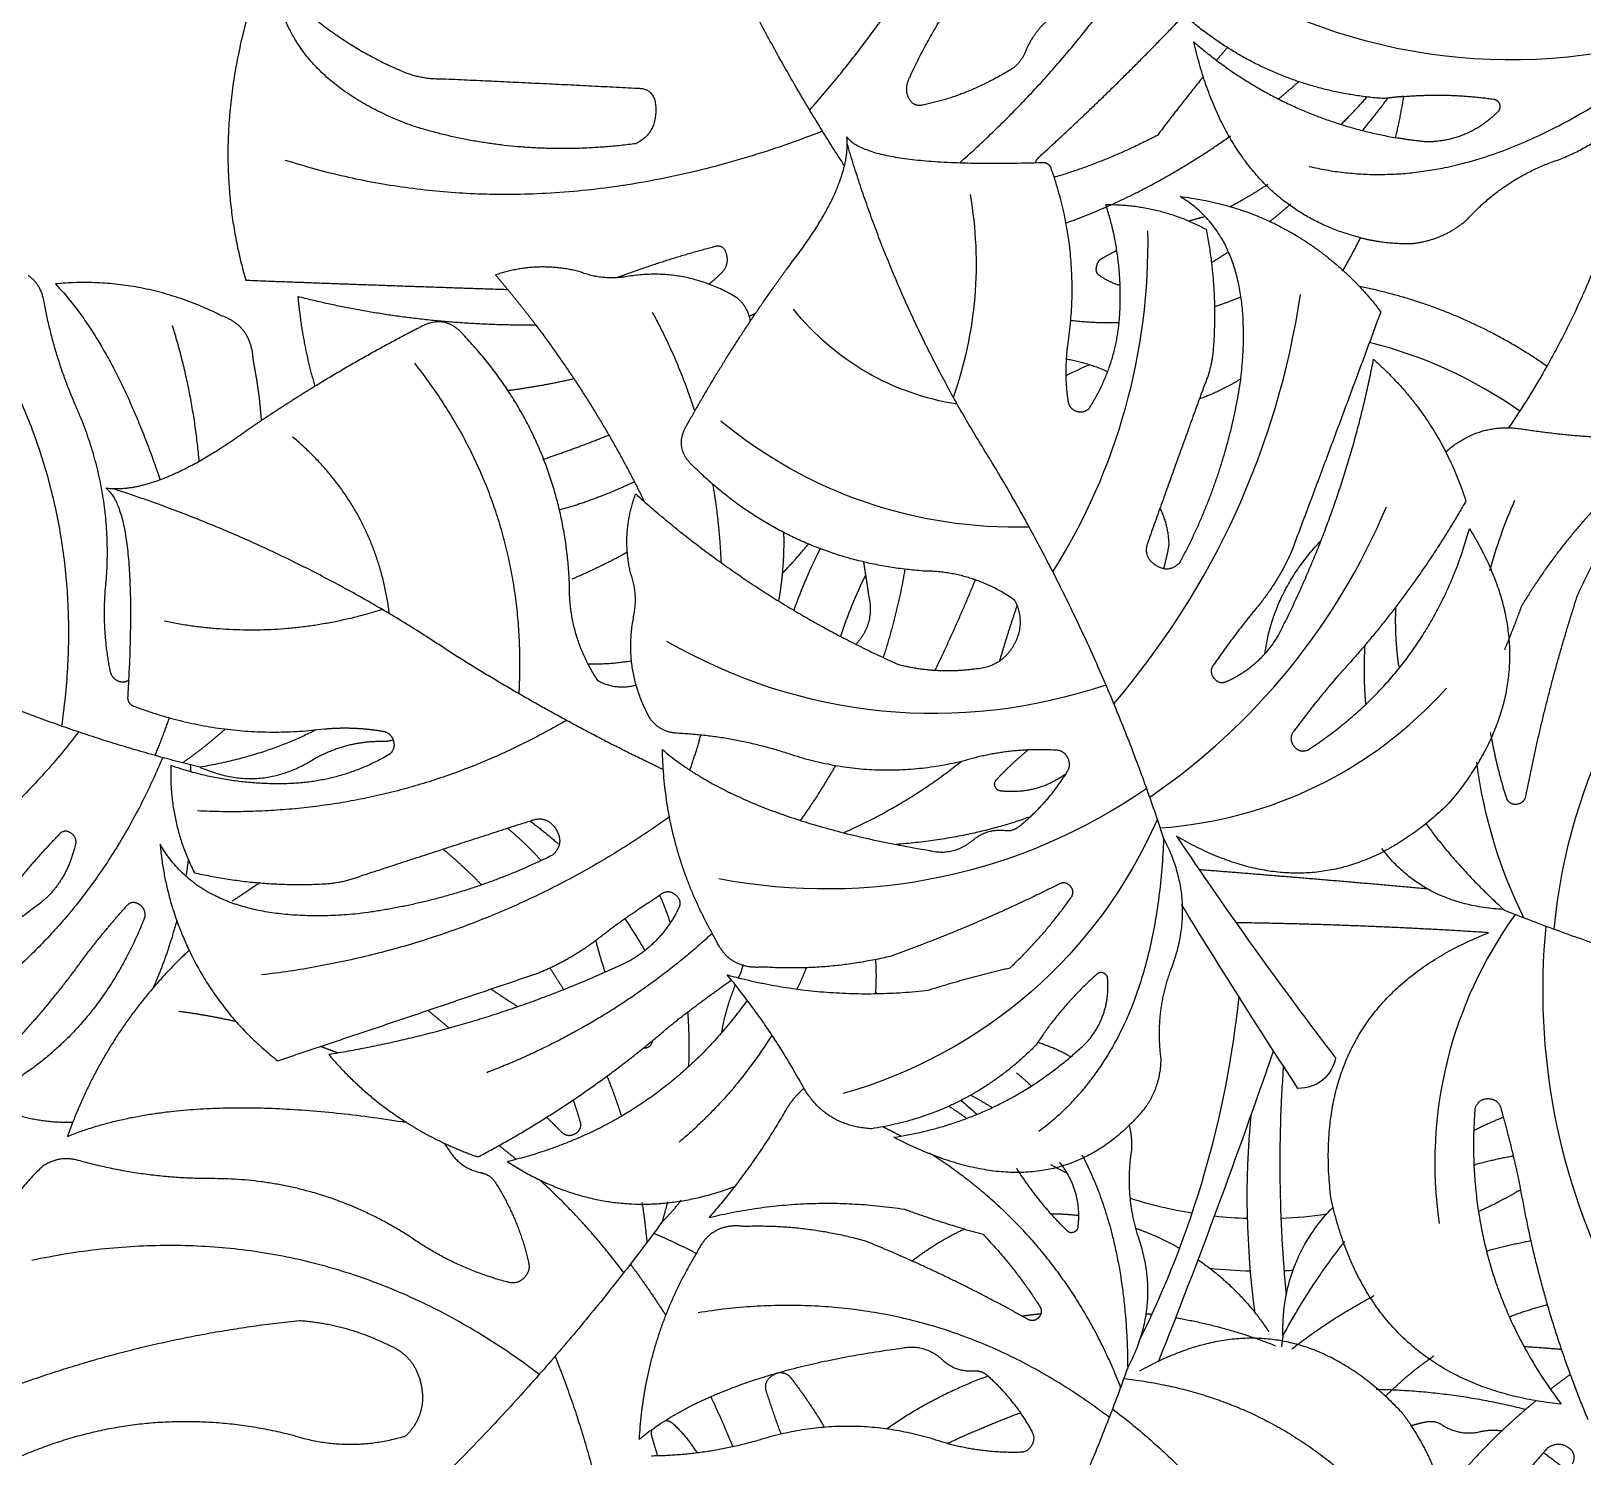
# Model space of a CAD drawing. Header units: inches. Extents: x 17146 to 31738, y -8920 to -2452.
# Drawn here: x 24564.12 to 24573.09, y -5093.12 to -5084.88 of the extents above; entities that cross this region are included whole.
import ezdxf

# ---------------------------------------------------------------- set-up
doc = ezdxf.new("R2010")
doc.units = ezdxf.units.IN
doc.header["$LTSCALE"] = 25
doc.header["$MEASUREMENT"] = 0
doc.header["$PDMODE"] = 3
doc.layers.get('Defpoints').update_dxf_attribs({"color": 251})
doc.layers.add('Dim-external', color=151, linetype='Continuous', lineweight=9)
doc.layers.add('plants', color=105, linetype='Continuous', lineweight=18)
doc.styles.add('int text 1in-8ft', font='trebuc.ttf', dxfattribs={"height": 7})
doc.dimstyles.new('dim 1in-8ft c-c', dxfattribs={"dimtxt": 7, "dimasz": 2, "dimexe": 6, "dimexo": 6, "dimgap": 1, "dimtad": 1, "dimdec": 0, "dimzin": 0, "dimdsep": 46, "dimlunit": 4, "dimtxsty": 'int text 1in-8ft', "dimblk": 'DOT', "dimcen": 4, "dimdle": 6, "dimclrt": 7, "dimadec": 0, "dimazin": 0, "dimtfac": 1, "dimtdec": 0, "dimtofl": 0, "dimtmove": 0, "dimatfit": 3, "dimfxl": 6, "dimfxlon": 1, "dimtolj": 1, "dimtzin": 0, "dimarcsym": 0})

# ---------------------------------------------------------------- blocks, each defined once
blk = doc.blocks.new('Monstera_86')
at = {"layer": 'plants'}
for points, degree in [([(0.5667, 1.02229), (0.60753, 1.08693), (0.61641, 1.15825)], 2), ([(0.79487, 0.9924), (0.82491, 1.07672), (0.87244, 1.15207)], 2), ([(0.80145, 1.01022), (0.7355, 1.06021), (0.70638, 1.13893)], 2), ([(0.9968, 0.92926), (1.06038, 1.01567), (1.14135, 1.08578)], 2), ([(0.61464, 1.02921), (0.62833, 1.04457), (0.6387, 1.06165)], 2), ([(0.79655, 0.99708), (0.72491, 1.005), (0.67851, 1.06165)], 2), ([(1.04313, 0.98738), (1.0286, 1.02367), (1.02099, 1.06207)], 2), ([(0.63256, 1.01968), (0.64656, 1.03297), (0.65816, 1.04784)], 2), ([(0.65816, 1.04784), (0.66256, 1.03143), (0.67193, 1.0174)], 2), ([(0.60346, 1.03764), (0.6089, 1.03343), (0.61464, 1.02921)], 2), ([(0.60197, 1.03403), (0.5998, 1.02947), (0.60413, 1.0268)], 2), ([(0.61292, 1.0273), (0.61379, 1.02825), (0.61464, 1.02921)], 2), ([(0.83651, 1.02608), (0.8383, 1.02915), (0.84178, 1.02903)], 2), ([(0.84178, 1.02903), (0.86133, 1.02954), (0.87986, 1.02311)], 2), ([(0.95464, 1.02375), (0.97757, 1.0304), (1.0014, 1.03065)], 2), ([(0.99162, 1.01698), (0.98578, 1.02245), (0.98163, 1.02931)], 2), ([(0.99866, 1.0306), (0.99981, 1.02679), (1.00089, 1.02297)], 2), ([(1.15735, 1.02155), (1.22372, 1.00502), (1.28527, 1.03558)], 2), ([(0.60413, 1.0268), (0.60846, 1.02414), (0.61292, 1.0273)], 2), ([(0.83646, 1.01991), (0.83472, 1.02301), (0.83651, 1.02608)], 2), ([(0.87315, 1.0252), (0.85755, 1.01796), (0.84145, 1.01187)], 2), ([(0.87986, 1.02311), (0.91734, 1.01211), (0.95464, 1.02375)], 2), ([(1.00672, 1.02338), (0.97102, 0.99428), (0.89371, 0.98396)], 2), ([(0.97563, 1.00495), (0.97052, 1.01564), (0.96615, 1.02667)], 2), ([(0.98175, 0.94256), (1.00435, 0.97967), (1.00672, 1.02338)], 2), ([(1.00089, 1.02297), (1.00168, 1.02105), (1.00104, 1.01906)], 2), ([(1.10795, 1.02202), (1.13276, 1.0296), (1.15735, 1.02155)], 2), ([(0.61765, 1.00654), (0.62539, 1.01287), (0.63256, 1.01968)], 2), ([(0.64199, 1.02006), (0.63732, 1.01897), (0.63256, 1.01968)], 2), ([(0.65841, 1.0172), (0.65077, 1.02209), (0.64199, 1.02006)], 2), ([(0.66545, 1.0158), (0.66166, 1.01506), (0.65841, 1.0172)], 2), ([(0.67193, 1.0174), (0.66872, 1.0165), (0.66545, 1.0158)], 2), ([(0.67193, 1.0174), (0.67377, 1.01465), (0.67578, 1.01203)], 2), ([(0.85593, 0.99552), (0.84414, 1.00599), (0.83646, 1.01991)], 2), ([(0.85541, 0.99599), (0.87897, 1.0046), (0.89943, 1.01898)], 2), ([(0.94156, 0.99595), (0.93319, 1.00659), (0.92633, 1.01828)], 2), ([(0.94512, 1.02117), (0.94837, 1.01228), (0.95131, 1.00326)], 2), ([(0.99521, 1.01519), (0.99307, 1.01538), (0.99162, 1.01698)], 2), ([(1.10117, 1), (1.09867, 1.01282), (1.10795, 1.02202)], 2), ([(0.5952, 1.01494), (0.61564, 0.96604), (0.62462, 0.91381)], 2), ([(0.68708, 1.00168), (0.65419, 1.00227), (0.62223, 1.01037)], 2), ([(0.67578, 1.01203), (0.72596, 0.95809), (0.78971, 0.99382)], 2), ([(0.80285, 1.01385), (0.88281, 0.95298), (0.98117, 0.96849)], 2), ([(1.3092, 1.01295), (1.23471, 0.98015), (1.15396, 0.97185)], 2), ([(0.64429, 0.87995), (0.64982, 0.95114), (0.60688, 1.00818)], 2), ([(0.60688, 1.00818), (0.68931, 0.99963), (0.70677, 0.91862)], 2), ([(0.68323, 1.00485), (0.6736, 0.99509), (0.66198, 0.98716)], 2), ([(0.95131, 1.00326), (0.95303, 0.99877), (0.94918, 0.99588)], 2), ([(0.6029, 0.99528), (0.6073, 0.99841), (0.61155, 1.00169)], 2), ([(0.79792, 1.00081), (0.82311, 0.93609), (0.88074, 0.89931)], 2), ([(0.86171, 0.99367), (0.85845, 0.99337), (0.85593, 0.99552)], 2), ([(0.94918, 0.99588), (0.94533, 0.99298), (0.94156, 0.99595)], 2), ([(1.11569, 0.98233), (1.10367, 0.98718), (1.10117, 1)], 2), ([(0.7815, 0.98973), (0.76381, 0.94521), (0.74719, 0.90029), (0.73162, 0.85498)], 3), ([(0.79487, 0.9924), (0.77991, 0.96491), (0.79039, 0.93532)], 2), ([(0.81468, 0.90002), (0.79519, 0.93725), (0.79487, 0.9924)], 2), ([(0.87504, 0.98903), (0.86934, 0.99426), (0.86171, 0.99367)], 2), ([(0.89371, 0.98396), (0.88312, 0.98159), (0.87504, 0.98903)], 2), ([(1.04999, 0.99524), (1.14868, 0.92044), (1.27007, 0.9458)], 2), ([(0.62282, 0.98313), (0.61478, 0.98364), (0.60675, 0.98433)], 2), ([(0.72373, 0.98425), (0.7069, 0.97107), (0.68797, 0.96106)], 2), ([(0.72753, 0.97824), (0.72789, 0.98079), (0.72823, 0.98334)], 2), ([(0.73064, 0.98294), (0.75172, 0.97458), (0.77405, 0.9708)], 2), ([(1.15396, 0.97185), (1.1338, 0.97335), (1.11569, 0.98233)], 2), ([(0.70088, 0.93766), (0.71521, 0.95566), (0.72753, 0.97824)], 2), ([(0.72753, 0.97824), (0.72825, 0.94586), (0.70582, 0.92267)], 2), ([(0.76434, 0.94555), (0.74593, 0.95817), (0.73368, 0.97676)], 2), ([(0.78983, 0.9807), (0.76659, 0.93386), (0.75201, 0.88356), (0.7466, 0.83155)], 3), ([(0.6291, 0.97012), (0.6211, 0.96713), (0.61282, 0.96501)], 2), ([(0.73956, 0.96864), (0.74345, 0.94018), (0.74405, 0.91145), (0.74135, 0.88285)], 3), ([(0.78438, 0.96931), (0.78574, 0.96915), (0.78709, 0.969)], 2), ([(0.83271, 0.96621), (0.83163, 0.96879), (0.8336, 0.97073)], 2), ([(0.83257, 0.96902), (0.83658, 0.96945), (0.84057, 0.97003)], 2), ([(0.8336, 0.97073), (0.83557, 0.97267), (0.83803, 0.97145)], 2), ([(0.83803, 0.97145), (0.87206, 0.95234), (0.9081, 0.93762)], 2), ([(1.01051, 0.94744), (1.00239, 0.95826), (0.99515, 0.96969)], 2), ([(0.8576, 0.9345), (0.84357, 0.94904), (0.83271, 0.96621)], 2), ([(0.61361, 0.80086), (0.61888, 0.85614), (0.60828, 0.91091), (0.58279, 0.96024)], 3), ([(0.72598, 0.96092), (0.72921, 0.92795), (0.72963, 0.8948), (0.72725, 0.86175)], 3), ([(1.0568, 0.9536), (1.05993, 0.95651), (1.06395, 0.95518)], 2), ([(1.06395, 0.95518), (1.08695, 0.94905), (1.1064, 0.93532)], 2), ([(0.72692, 0.95024), (0.72558, 0.95018), (0.72424, 0.95011), (0.7229, 0.95003)], 3), ([(0.75933, 0.94919), (0.75344, 0.94982), (0.74753, 0.95022), (0.7416, 0.95037)], 3), ([(1.01338, 0.95113), (1.02987, 0.92908), (1.05019, 0.91056)], 2), ([(1.05466, 0.94655), (1.05367, 0.9507), (1.0568, 0.9536)], 2), ([(1.26522, 0.90496), (1.28674, 0.92449), (1.29031, 0.95339)], 2), ([(0.63891, 0.94163), (0.62953, 0.93905), (0.61997, 0.93723)], 2), ([(0.88836, 0.94608), (0.87783, 0.93782), (0.86565, 0.9322)], 2), ([(0.96117, 0.93113), (0.9755, 0.92916), (0.98175, 0.94256)], 2), ([(1.00035, 0.93406), (0.99091, 0.93798), (0.98188, 0.94278)], 2), ([(1.06914, 0.91189), (1.05892, 0.92794), (1.05466, 0.94655)], 2), ([(0.79137, 0.93189), (0.78146, 0.93533), (0.77235, 0.94053)], 2), ([(0.79039, 0.93532), (0.79613, 0.91679), (0.79302, 0.89761)], 2), ([(0.9081, 0.93762), (0.93415, 0.93021), (0.96117, 0.93113)], 2), ([(1.00321, 0.93787), (1.00399, 0.92928), (1.00534, 0.92077)], 2), ([(1.1064, 0.93532), (1.14644, 0.90983), (1.19392, 0.91038)], 2), ([(0.62682, 0.79582), (0.65495, 0.83496), (0.66657, 0.88214), (0.65981, 0.92986)], 3), ([(0.82398, 0.90385), (0.8148, 0.91594), (0.81646, 0.93118)], 2), ([(0.81646, 0.93118), (0.81658, 0.93294), (0.81818, 0.93359)], 2), ([(0.81818, 0.93359), (0.81978, 0.93425), (0.82105, 0.93305)], 2), ([(0.82105, 0.93305), (0.83358, 0.92081), (0.84296, 0.90589)], 2), ([(0.89169, 0.92362), (0.87485, 0.92974), (0.8576, 0.9345)], 2), ([(0.9968, 0.92926), (0.99228, 0.9248), (0.98849, 0.9197)], 2), ([(0.99436, 0.92037), (0.99551, 0.92479), (0.9968, 0.92926)], 2), ([(0.64249, 0.92442), (0.63377, 0.92054), (0.62555, 0.9157)], 2), ([(0.72829, 0.92753), (0.7217, 0.92726), (0.71513, 0.92665), (0.7086, 0.9257)], 3), ([(0.75721, 0.92654), (0.75245, 0.92706), (0.74767, 0.9274), (0.74288, 0.92757)], 3), ([(0.79369, 0.9189), (0.78492, 0.92165), (0.77598, 0.92376), (0.7669, 0.92522)], 3), ([(0.82818, 0.92558), (0.82219, 0.9256), (0.81624, 0.92626)], 2), ([(0.97627, 0.92719), (0.93431, 0.91704), (0.89169, 0.92362)], 2), ([(0.94321, 0.88084), (0.95756, 0.90566), (0.97627, 0.92719)], 2), ([(1.06383, 0.90301), (1.01733, 0.93327), (0.9653, 0.9138)], 2), ([(0.62555, 0.9157), (0.62496, 0.9155), (0.62436, 0.91531)], 2), ([(0.70677, 0.91862), (0.7166, 0.83501), (0.63844, 0.80374)], 2), ([(0.62462, 0.91381), (0.62812, 0.89701), (0.63277, 0.88049)], 2), ([(0.82833, 0.90423), (0.82602, 0.90549), (0.82368, 0.9067), (0.82132, 0.90786)], 3), ([(1.07526, 0.90778), (1.07136, 0.90856), (1.06914, 0.91189)], 2), ([(1.19392, 0.91038), (1.22294, 0.91013), (1.25084, 0.90224)], 2), ([(0.62756, 0.90061), (0.63618, 0.90211), (0.6446, 0.90445)], 2), ([(0.6446, 0.90454), (0.64448, 0.90448), (0.64437, 0.90441), (0.64425, 0.90435)], 3), ([(0.7868, 0.87902), (0.82673, 0.92863), (0.89624, 0.89246)], 2), ([(0.82448, 0.90333), (0.82423, 0.90359), (0.82398, 0.90385)], 2), ([(0.95982, 0.83302), (0.99868, 0.88717), (1.06383, 0.90301)], 2), ([(1.05999, 0.90203), (1.06367, 0.89897), (1.06745, 0.89602)], 2), ([(1.08926, 0.89788), (1.08436, 0.90584), (1.07526, 0.90778)], 2), ([(1.25084, 0.90224), (1.25859, 0.90051), (1.26522, 0.90496)], 2), ([(0.79302, 0.89761), (0.79284, 0.89217), (0.79418, 0.88691)], 2), ([(0.94913, 0.84811), (0.96553, 0.87443), (0.98929, 0.89449)], 2), ([(1.07656, 0.90097), (1.0319, 0.87737), (0.99371, 0.84447)], 2), ([(1.09137, 0.89492), (1.08413, 0.89834), (1.07656, 0.90097)], 2), ([(1.09137, 0.89492), (1.09021, 0.89633), (1.08926, 0.89788)], 2), ([(1.10788, 0.8858), (1.09992, 0.89089), (1.09137, 0.89492)], 2), ([(0.63186, 0.88375), (0.63841, 0.8863), (0.6448, 0.88962)], 2), ([(0.83342, 0.88981), (0.78278, 0.8525), (0.77913, 0.76308)], 2), ([(0.89624, 0.89246), (0.84769, 0.88495), (0.81225, 0.85093)], 2), ([(0.83463, 0.85248), (0.86425, 0.88242), (0.90588, 0.88875)], 2), ([(0.8932, 0.89196), (0.89707, 0.88985), (0.90104, 0.88791)], 2), ([(0.90588, 0.88875), (0.92629, 0.8877), (0.93606, 0.86975)], 2), ([(1.03212, 0.88624), (1.03174, 0.88956), (1.03469, 0.89111)], 2), ([(1.03469, 0.89111), (1.03765, 0.89266), (1.04011, 0.89042)], 2), ([(1.04011, 0.89042), (1.04343, 0.88706), (1.0468, 0.88375)], 2), ([(1.2546, 0.89208), (1.20308, 0.87095), (1.10934, 0.88566)], 2), ([(1.25227, 0.88586), (1.25348, 0.88895), (1.2546, 0.89208)], 2), ([(0.8672, 0.8763), (0.86495, 0.87838), (0.86266, 0.88041), (0.86032, 0.88238)], 3), ([(0.86481, 0.88416), (0.86862, 0.88138), (0.87263, 0.87891)], 2), ([(1.0144, 0.88292), (1.01718, 0.87428), (1.02057, 0.86586)], 2), ([(1.0353, 0.87624), (1.0336, 0.8812), (1.03212, 0.88624)], 2), ([(1.14127, 0.85659), (1.12682, 0.87371), (1.10788, 0.8858)], 2), ([(1.10934, 0.88566), (1.10861, 0.88571), (1.10788, 0.8858)], 2), ([(1.20184, 0.81137), (1.2354, 0.8429), (1.25227, 0.88586)], 2), ([(1.29277, 0.876), (1.27328, 0.8865), (1.25227, 0.88586)], 2), ([(0.63277, 0.88049), (0.63377, 0.87604), (0.63833, 0.87583)], 2), ([(0.63833, 0.87583), (0.64289, 0.87562), (0.64429, 0.87995)], 2), ([(0.78054, 0.85831), (0.78054, 0.86961), (0.7868, 0.87902)], 2), ([(0.86307, 0.87409), (0.85831, 0.87661), (0.85374, 0.87947)], 2), ([(0.93521, 0.87124), (0.94004, 0.87531), (0.94321, 0.88084)], 2), ([(1.22111, 0.79717), (1.24322, 0.85303), (1.29277, 0.876)], 2), ([(1.30307, 0.87568), (1.2716, 0.84846), (1.24662, 0.81347)], 2), ([(0.70474, 0.85811), (0.70638, 0.8661), (0.71292, 0.87135), (0.72108, 0.87122)], 3), ([(0.72108, 0.87122), (0.73828, 0.8449), (0.7551, 0.81833), (0.77155, 0.79152)], 3), ([(0.78198, 0.75452), (0.80787, 0.81323), (0.85675, 0.85586), (0.91844, 0.87353)], 3), ([(0.84316, 0.86444), (0.83985, 0.86714), (0.83675, 0.87013)], 2), ([(0.93606, 0.86975), (0.94999, 0.84432), (0.96854, 0.82203)], 2), ([(0.97499, 0.80406), (1.01809, 0.84345), (1.0728, 0.86443)], 2), ([(0.98569, 0.83818), (0.98483, 0.84949), (0.98528, 0.8615)], 2), ([(0.77376, 0.76184), (0.75174, 0.79463), (0.72872, 0.82673), (0.70474, 0.85811)], 3), ([(0.7765, 0.82054), (0.78307, 0.83894), (0.78054, 0.85831)], 2), ([(0.81963, 0.85757), (0.82634, 0.85369), (0.83389, 0.85135)], 2), ([(1.01139, 0.81628), (1.07344, 0.84554), (1.14127, 0.85659)], 2), ([(1.16343, 0.85927), (1.10696, 0.84043), (1.05061, 0.82126)], 2), ([(1.13736, 0.85593), (1.14109, 0.85444), (1.14485, 0.85306)], 2), ([(1.20184, 0.81137), (1.18827, 0.83975), (1.16343, 0.85927)], 2), ([(0.81225, 0.85093), (0.80236, 0.83913), (0.80355, 0.82377)], 2), ([(0.80821, 0.82172), (0.82352, 0.8353), (0.83463, 0.85248)], 2), ([(1.00085, 0.85049), (1.00108, 0.85107), (1.00131, 0.85163)], 2), ([(1.00131, 0.85163), (1.00205, 0.85362), (1.00414, 0.85382)], 2), ([(1.00414, 0.85382), (1.00452, 0.85385), (1.00491, 0.8538)], 2), ([(0.63148, 0.79398), (0.54769, 0.82741), (0.45857, 0.84137)], 2), ([(0.97086, 0.8469), (0.96903, 0.83634), (0.96495, 0.82643)], 2), ([(0.99371, 0.84447), (0.98097, 0.83425), (0.96755, 0.82492)], 2), ([(1.08902, 0.84512), (1.09361, 0.84122), (1.09826, 0.8374)], 2), ([(1.18137, 0.84231), (1.19369, 0.83956), (1.20621, 0.83789)], 2), ([(1.21328, 0.72781), (1.24416, 0.80128), (1.30566, 0.84156)], 2), ([(1.26477, 0.78968), (1.30904, 0.82425), (1.36061, 0.84275)], 2), ([(1.0709, 0.82815), (1.06512, 0.83206), (1.05924, 0.83582)], 2), ([(0.88142, 0.82865), (0.86383, 0.82311), (0.84586, 0.81895)], 2), ([(0.96854, 0.82203), (0.92562, 0.83373), (0.88142, 0.82865)], 2), ([(0.90409, 0.82955), (0.90398, 0.82974), (0.90387, 0.82993), (0.90376, 0.83012)], 3), ([(0.90413, 0.83013), (0.90358, 0.82276), (0.90409, 0.81538)], 2), ([(0.93419, 0.81893), (0.9361, 0.82359), (0.93825, 0.82814)], 2), ([(1.03939, 0.82843), (1.04232, 0.82365), (1.04545, 0.81901)], 2), ([(1.20721, 0.79843), (1.21122, 0.81376), (1.21756, 0.82789)], 2), ([(0.77913, 0.76308), (0.76466, 0.79121), (0.7765, 0.82054)], 2), ([(0.80355, 0.82377), (0.80361, 0.82199), (0.80523, 0.82128)], 2), ([(0.80523, 0.82128), (0.80686, 0.82056), (0.80821, 0.82172)], 2), ([(0.9626, 0.82118), (0.96201, 0.8194), (0.96157, 0.81758)], 2), ([(0.9636, 0.82332), (0.96312, 0.82224), (0.9626, 0.82118)], 2), ([(0.96755, 0.82492), (0.96712, 0.82459), (0.96663, 0.82435)], 2), ([(0.99348, 0.75346), (1.073, 0.8104), (1.17044, 0.82207)], 2), ([(1.02139, 0.82086), (1.0236, 0.81433), (1.0253, 0.80764)], 2), ([(1.05061, 0.82126), (1.03708, 0.81575), (1.02544, 0.807)], 2), ([(0.84586, 0.81895), (0.83088, 0.80486), (0.81908, 0.78801)], 2), ([(0.82439, 0.78256), (0.86016, 0.80052), (0.89785, 0.814)], 2), ([(0.89785, 0.814), (0.92499, 0.82051), (0.95284, 0.81862)], 2), ([(0.9346, 0.81894), (0.93454, 0.81911), (0.93447, 0.81927), (0.9344, 0.81943)], 3), ([(0.95284, 0.81862), (0.96769, 0.82007), (0.97366, 0.8064)], 2), ([(0.98987, 0.7937), (0.9971, 0.80828), (1.01139, 0.81628)], 2), ([(1.24969, 0.71672), (1.30592, 0.78937), (1.38874, 0.81454)], 2), ([(1.02544, 0.807), (1.01192, 0.79646), (0.99745, 0.78725)], 2), ([(1.01295, 0.79769), (1.00829, 0.80439), (1.00424, 0.81148)], 2), ([(1.0253, 0.80764), (1.02543, 0.80737), (1.02556, 0.80709)], 2), ([(1.21442, 0.76531), (1.21231, 0.78946), (1.20184, 0.81137)], 2), ([(1.24662, 0.81347), (1.23817, 0.8025), (1.22905, 0.79226)], 2), ([(0.60993, 0.80222), (0.60377, 0.73608), (0.57236, 0.67689), (0.52105, 0.63471)], 3), ([(0.63844, 0.80374), (0.6931, 0.8002), (0.74787, 0.79942)], 2), ([(0.97366, 0.8064), (0.99567, 0.76833), (0.9966, 0.72436)], 2), ([(0.62309, 0.79727), (0.6336, 0.77604), (0.64047, 0.75333), (0.64349, 0.72983)], 3), ([(0.66569, 0.75625), (0.65173, 0.77562), (0.63148, 0.79398)], 2), ([(0.63182, 0.79367), (0.66598, 0.79196), (0.68468, 0.76725)], 2), ([(0.99092, 0.78732), (0.98769, 0.79007), (0.98987, 0.7937)], 2), ([(0.99784, 0.78751), (0.99528, 0.79333), (0.99323, 0.79951)], 2), ([(1.04433, 0.77015), (1.08483, 0.79021), (1.12977, 0.79568)], 2), ([(1.12977, 0.79568), (1.19424, 0.80129), (1.21442, 0.76531)], 2), ([(1.22362, 0.79133), (1.22048, 0.79327), (1.22111, 0.79717)], 2), ([(0.78661, 0.74125), (0.84133, 0.77891), (0.90689, 0.79274), (0.97216, 0.78039)], 3), ([(0.81908, 0.78801), (0.81788, 0.78546), (0.81984, 0.78344)], 2), ([(0.99745, 0.78725), (0.99416, 0.78457), (0.99092, 0.78732)], 2), ([(1.17132, 0.78212), (1.17717, 0.78622), (1.18317, 0.79008)], 2), ([(1.22905, 0.79226), (1.22676, 0.78939), (1.22362, 0.79133)], 2), ([(1.25131, 0.76625), (1.25477, 0.78057), (1.26477, 0.78968)], 2), ([(0.76395, 0.7763), (0.71497, 0.78014), (0.66453, 0.78465)], 2), ([(0.81984, 0.78344), (0.82181, 0.78143), (0.82439, 0.78256)], 2), ([(1.07495, 0.78299), (1.08298, 0.77485), (1.09172, 0.76749)], 2), ([(1.14345, 0.78257), (1.13501, 0.78214), (1.12716, 0.77906)], 2), ([(1.19956, 0.77772), (1.17185, 0.78405), (1.14345, 0.78257)], 2), ([(1.27721, 0.78286), (1.2682, 0.7715), (1.25824, 0.76124)], 2), ([(0.65559, 0.74764), (0.70924, 0.8), (0.77376, 0.76184)], 2), ([(1.12716, 0.77906), (1.09045, 0.76702), (1.05368, 0.75517)], 2), ([(1.20973, 0.73125), (1.21062, 0.75577), (1.19956, 0.77772)], 2), ([(1.2022, 0.77201), (1.20261, 0.77542), (1.20314, 0.7788)], 2), ([(0.88139, 0.768), (0.87054, 0.77076), (0.86195, 0.76357)], 2), ([(0.9966, 0.72436), (0.96078, 0.75486), (0.88139, 0.768)], 2), ([(1.04278, 0.75885), (1.03886, 0.76514), (1.04433, 0.77015)], 2), ([(1.04915, 0.77247), (1.05599, 0.76495), (1.06379, 0.75843)], 2), ([(0.77913, 0.76308), (0.80716, 0.67733), (0.85357, 0.59997)], 2), ([(0.83705, 0.75346), (0.86299, 0.76293), (0.89524, 0.7655)], 2), ([(0.86195, 0.76357), (0.85588, 0.75853), (0.84804, 0.7594)], 2), ([(0.91807, 0.76037), (0.89054, 0.74827), (0.86711, 0.72952)], 2), ([(1.054, 0.75528), (1.04759, 0.76004), (1.04161, 0.76536)], 2), ([(1.2531, 0.7605), (1.25015, 0.76264), (1.25131, 0.76625)], 2), ([(1.25824, 0.76124), (1.25606, 0.75837), (1.2531, 0.7605)], 2), ([(0.7807, 0.75831), (0.73263, 0.75483), (0.68897, 0.73351), (0.65667, 0.69773)], 3), ([(0.84201, 0.75774), (0.82948, 0.74766), (0.82107, 0.73396)], 2), ([(0.84804, 0.7594), (0.84468, 0.75981), (0.84201, 0.75774)], 2), ([(0.93668, 0.75503), (0.92845, 0.74356), (0.9215, 0.73129)], 2), ([(1.05368, 0.75517), (1.0467, 0.75257), (1.04278, 0.75885)], 2), ([(0.62609, 0.74794), (0.62295, 0.74757), (0.62219, 0.7445)], 2), ([(0.63068, 0.74549), (0.62924, 0.7483), (0.62609, 0.74794)], 2), ([(0.64665, 0.62851), (0.60791, 0.69132), (0.65559, 0.74764)], 2), ([(1.03824, 0.71169), (1.11225, 0.75497), (1.19813, 0.75095)], 2), ([(0.62219, 0.7445), (0.61367, 0.70036), (0.59985, 0.65759)], 2), ([(0.63765, 0.71674), (0.63511, 0.73134), (0.63068, 0.74549)], 2), ([(0.78529, 0.74495), (0.73949, 0.71356), (0.70424, 0.67033), (0.68271, 0.61914)], 3), ([(0.8217, 0.73497), (0.83427, 0.74395), (0.84968, 0.74233)], 2), ([(0.84968, 0.74233), (0.85158, 0.74221), (0.8523, 0.74046)], 2), ([(0.8523, 0.74046), (0.85302, 0.73871), (0.85173, 0.73731)], 2), ([(0.82107, 0.73396), (0.81917, 0.73091), (0.82091, 0.72776)], 2), ([(0.85173, 0.73731), (0.84529, 0.73052), (0.8381, 0.72452)], 2), ([(0.86573, 0.72919), (0.90478, 0.73889), (0.94285, 0.72586)], 2), ([(0.98468, 0.73321), (0.98205, 0.72572), (0.97992, 0.71807)], 2), ([(0.99619, 0.73305), (1.04376, 0.7105), (1.08819, 0.68237)], 2), ([(1.11468, 0.72622), (1.13458, 0.73809), (1.1578, 0.73908)], 2), ([(1.19708, 0.73199), (1.17128, 0.74328), (1.14808, 0.72861)], 2), ([(1.1578, 0.73908), (1.18452, 0.74008), (1.20973, 0.73125)], 2), ([(1.20133, 0.73093), (1.20122, 0.73245), (1.20112, 0.73396)], 2), ([(0.82091, 0.72776), (0.82265, 0.72462), (0.82624, 0.72461)], 2), ([(0.82624, 0.72461), (0.84639, 0.7234), (0.86573, 0.72919)], 2), ([(1.14808, 0.72861), (1.13341, 0.72026), (1.11666, 0.72073)], 2), ([(1.14685, 0.71579), (1.16871, 0.72714), (1.19708, 0.73199)], 2), ([(1.20472, 0.73007), (1.19498, 0.72342), (1.18612, 0.71536)], 2), ([(1.19708, 0.73199), (1.27352, 0.71334), (1.34539, 0.67579)], 2), ([(1.21659, 0.7269), (1.2132, 0.71887), (1.21036, 0.71054)], 2), ([(0.7168, 0.72457), (0.66357, 0.6898), (0.64665, 0.62851)], 2), ([(0.72296, 0.7226), (0.72063, 0.72593), (0.7168, 0.72457)], 2), ([(0.72269, 0.71615), (0.72528, 0.71927), (0.72296, 0.7226)], 2), ([(0.94285, 0.72586), (0.96628, 0.71836), (0.99086, 0.71725)], 2), ([(1.1133, 0.72033), (1.1122, 0.72369), (1.11468, 0.72622)], 2), ([(1.11792, 0.71638), (1.11441, 0.71698), (1.1133, 0.72033)], 2), ([(1.11666, 0.72073), (1.115, 0.72053), (1.11337, 0.72012)], 2), ([(0.7036, 0.69229), (0.71356, 0.70389), (0.72269, 0.71615)], 2), ([(0.80427, 0.69638), (0.86828, 0.71791), (0.93616, 0.71116), (0.99467, 0.67743)], 3), ([(0.99086, 0.71725), (0.99756, 0.71658), (1.0017, 0.71127)], 2), ([(1.14331, 0.71539), (1.13055, 0.71419), (1.11792, 0.71638)], 2), ([(1.22584, 0.7055), (1.18582, 0.72066), (1.14331, 0.71539)], 2), ([(1.257, 0.7142), (1.24236, 0.61307), (1.29923, 0.52922)], 2), ([(1.0017, 0.71127), (1.0138, 0.68999), (1.00893, 0.66601)], 2), ([(0.69208, 0.67924), (0.69282, 0.6919), (0.69173, 0.70453)], 2), ([(0.80086, 0.70446), (0.7576, 0.6538), (0.72984, 0.59293), (0.71994, 0.52705)], 3), ([(1.05873, 0.7002), (1.05429, 0.62013), (1.10398, 0.55679)], 2), ([(1.22848, 0.70173), (1.22847, 0.70451), (1.22584, 0.7055)], 2), ([(1.22806, 0.69427), (1.22825, 0.69792), (1.22848, 0.70173)], 2), ([(0.75147, 0.69453), (0.73755, 0.68817), (0.72965, 0.67508)], 2), ([(0.75744, 0.69337), (0.75494, 0.69646), (0.75147, 0.69453)], 2), ([(0.75733, 0.68729), (0.75994, 0.69029), (0.75744, 0.69337)], 2), ([(1.00787, 0.69641), (1.01655, 0.69891), (1.02447, 0.69461)], 2), ([(1.02447, 0.69461), (1.03747, 0.67516), (1.03691, 0.65185)], 2), ([(1.23781, 0.61107), (1.22431, 0.62129), (1.22806, 0.69427)], 2), ([(1.22806, 0.69427), (1.23025, 0.6958), (1.23272, 0.69462)], 2), ([(1.23272, 0.69462), (1.23562, 0.69324), (1.23612, 0.68971)], 2), ([(0.64823, 0.6166), (0.67163, 0.65758), (0.7036, 0.69229)], 2), ([(0.67708, 0.68837), (0.67724, 0.68792), (0.67739, 0.68748)], 2), ([(0.67739, 0.68748), (0.67908, 0.675), (0.67856, 0.66241)], 2), ([(0.738, 0.66173), (0.74828, 0.67405), (0.75733, 0.68729)], 2), ([(0.86062, 0.68925), (0.84964, 0.68856), (0.8442, 0.67901)], 2), ([(0.89423, 0.68746), (0.8776, 0.69161), (0.86062, 0.68925)], 2), ([(0.87835, 0.68992), (0.86903, 0.67064), (0.86091, 0.65084)], 2), ([(1.00819, 0.61352), (0.957, 0.65942), (0.89423, 0.68746)], 2), ([(1.02885, 0.68715), (1.0195, 0.68741), (1.00988, 0.68583)], 2), ([(1.23612, 0.68971), (1.23993, 0.67005), (1.23769, 0.65046)], 2), ([(0.62413, 0.66218), (0.62764, 0.67175), (0.63151, 0.68118)], 2), ([(0.73536, 0.68276), (0.7318, 0.65572), (0.711, 0.63363)], 2), ([(0.84281, 0.66182), (0.84689, 0.67368), (0.85038, 0.68573)], 2), ([(0.90079, 0.68446), (0.8946, 0.66566), (0.89134, 0.64616)], 2), ([(1.08819, 0.68237), (1.15634, 0.6367), (1.23454, 0.61133)], 2), ([(0.72965, 0.67508), (0.70046, 0.61803), (0.68825, 0.55513)], 2), ([(0.8442, 0.67901), (0.83875, 0.66945), (0.84376, 0.65966)], 2), ([(0.90714, 0.65794), (0.90451, 0.66955), (0.91247, 0.67845)], 2), ([(0.9085, 0.64869), (0.91279, 0.65726), (0.91643, 0.66613), (0.9194, 0.67524)], 3), ([(0.91247, 0.67845), (0.91258, 0.67857), (0.91268, 0.67869)], 2), ([(1.11807, 0.66362), (1.16464, 0.67842), (1.21258, 0.66873)], 2), ([(1.00893, 0.66601), (1.00716, 0.65664), (1.01043, 0.64768)], 2), ([(0.56973, 0.59815), (0.60218, 0.6257), (0.62413, 0.66218)], 2), ([(0.72391, 0.63867), (0.72945, 0.65112), (0.738, 0.66173)], 2), ([(0.84376, 0.65966), (0.8617, 0.64703), (0.88365, 0.64693)], 2), ([(0.92808, 0.63699), (0.93252, 0.6457), (0.93637, 0.6547), (0.9396, 0.66394)], 3), ([(0.94615, 0.65996), (0.94346, 0.64506), (0.94394, 0.62993)], 2), ([(1.11496, 0.66545), (1.1209, 0.61906), (1.15694, 0.58882)], 2), ([(0.59985, 0.65759), (0.58704, 0.62898), (0.56628, 0.6055)], 2), ([(0.90946, 0.6428), (0.90821, 0.6502), (0.90714, 0.65794)], 2), ([(0.63779, 0.64672), (0.63496, 0.6363), (0.63135, 0.62613), (0.62698, 0.61625)], 3), ([(0.78283, 0.6443), (0.77702, 0.64812), (0.77216, 0.64316)], 2), ([(0.77913, 0.64564), (0.77782, 0.64067), (0.7769, 0.63562)], 2), ([(0.82732, 0.64728), (0.79931, 0.6028), (0.78514, 0.55192), (0.7861, 0.49936)], 3), ([(0.88365, 0.64693), (0.9415, 0.64251), (0.98287, 0.60183)], 2), ([(0.94449, 0.64786), (0.93857, 0.64174), (0.93312, 0.63497)], 2), ([(1.01043, 0.64768), (1.01446, 0.63026), (1.00819, 0.61352)], 2), ([(1.01179, 0.63878), (1.02369, 0.64535), (1.03582, 0.65044)], 2), ([(1.03691, 0.65185), (1.03991, 0.59027), (1.08229, 0.54509)], 2), ([(1.23769, 0.65046), (1.23485, 0.61112), (1.25111, 0.57508)], 2), ([(0.77216, 0.64316), (0.75221, 0.60596), (0.74586, 0.56423)], 2), ([(0.786, 0.63406), (0.78863, 0.64049), (0.78283, 0.6443)], 2), ([(0.97108, 0.64333), (0.97171, 0.62619), (0.97471, 0.60931)], 2), ([(0.68514, 0.53456), (0.70437, 0.58667), (0.72391, 0.63867)], 2), ([(0.76157, 0.56623), (0.77387, 0.60011), (0.786, 0.63406)], 2), ([(0.7769, 0.63562), (0.7771, 0.62718), (0.78082, 0.61958)], 2), ([(0.83758, 0.62789), (0.88664, 0.6292), (0.93339, 0.61313), (0.97128, 0.58193)], 3), ([(1.00874, 0.60827), (1.02498, 0.61596), (1.04142, 0.62061)], 2), ([(0.68825, 0.55513), (0.65978, 0.58036), (0.64823, 0.6166)], 2), ([(1.05146, 0.54033), (1.02423, 0.57634), (1.00445, 0.61684)], 2), ([(1.17593, 0.58539), (1.19747, 0.60117), (1.21438, 0.60741)], 2), ([(1.21438, 0.60741), (1.22784, 0.61238), (1.23781, 0.61107)], 2), ([(1.25977, 0.52247), (1.23418, 0.54911), (1.21438, 0.60741)], 2), ([(0.85357, 0.59997), (0.89471, 0.53526), (0.91648, 0.46174)], 2), ([(0.98287, 0.60183), (0.99227, 0.59358), (0.98561, 0.583)], 2), ([(1.04841, 0.59853), (1.03409, 0.59371), (1.01984, 0.58795)], 2), ([(1.19742, 0.59941), (1.20009, 0.56941), (1.20898, 0.54066)], 2), ([(0.65702, 0.59533), (0.6425, 0.58234), (0.62327, 0.5854)], 2), ([(0.62327, 0.5854), (0.60044, 0.58896), (0.57734, 0.58938)], 2), ([(1.17043, 0.58168), (1.17319, 0.58352), (1.17593, 0.58539)], 2), ([(0.6131, 0.55812), (0.61825, 0.56727), (0.62379, 0.57621), (0.62971, 0.58489)], 3), ([(0.98561, 0.583), (0.96611, 0.54799), (0.94244, 0.51565)], 2), ([(1.14727, 0.56685), (1.159, 0.57404), (1.17043, 0.58168)], 2), ([(1.17043, 0.58168), (1.17138, 0.56858), (1.17397, 0.55567)], 2), ([(0.62489, 0.57763), (0.6446, 0.56369), (0.6666, 0.55363), (0.69005, 0.54785)], 3), ([(0.76375, 0.57225), (0.75453, 0.56894), (0.74578, 0.56355)], 2), ([(0.8116, 0.57646), (0.79991, 0.55822), (0.79835, 0.53662)], 2), ([(0.81718, 0.57758), (0.81405, 0.5787), (0.8116, 0.57646)], 2), ([(0.82078, 0.57318), (0.82031, 0.57646), (0.81718, 0.57758)], 2), ([(0.82103, 0.54949), (0.82249, 0.56135), (0.82078, 0.57318)], 2), ([(0.87041, 0.57163), (0.86042, 0.54332), (0.85791, 0.5133), (0.86307, 0.48372)], 3), ([(0.86876, 0.57459), (0.89699, 0.57019), (0.92189, 0.55575), (0.93972, 0.53344)], 3), ([(0.98257, 0.5776), (0.98968, 0.55538), (1.00085, 0.53486)], 2), ([(1.25111, 0.57508), (1.26068, 0.55286), (1.265, 0.52884)], 2), ([(0.75782, 0.55114), (0.75846, 0.55899), (0.76157, 0.56623)], 2), ([(1.03493, 0.56363), (1.04939, 0.56692), (1.06374, 0.56877)], 2), ([(1.1024, 0.5416), (1.12531, 0.5534), (1.14727, 0.56685)], 2), ([(1.15466, 0.52796), (1.15281, 0.54839), (1.14727, 0.56685)], 2), ([(0.74586, 0.56423), (0.73886, 0.50432), (0.77216, 0.48456)], 2), ([(0.82153, 0.55497), (0.8121, 0.55651), (0.80359, 0.56048)], 2), ([(0.81122, 0.55746), (0.81476, 0.55896), (0.81824, 0.56056), (0.82168, 0.56226)], 3), ([(0.57123, 0.44038), (0.58202, 0.50285), (0.6131, 0.55812)], 2), ([(0.6131, 0.55812), (0.65011, 0.53236), (0.69434, 0.5236)], 2), ([(1.17397, 0.55567), (1.17477, 0.54094), (1.18717, 0.5365)], 2), ([(0.76089, 0.49874), (0.75567, 0.52473), (0.75782, 0.55114)], 2), ([(0.82812, 0.47234), (0.81493, 0.51003), (0.82103, 0.54949)], 2), ([(1.08229, 0.54509), (1.09085, 0.53485), (1.1024, 0.5416)], 2), ([(0.79859, 0.53935), (0.80902, 0.53958), (0.81971, 0.53837)], 2), ([(0.95845, 0.53854), (0.9595, 0.5324), (0.96434, 0.52842)], 2), ([(1.05146, 0.54033), (1.10482, 0.54072), (1.15466, 0.52796)], 2), ([(1.06371, 0.52483), (1.05742, 0.53245), (1.05146, 0.54033)], 2), ([(0.69434, 0.5236), (0.68943, 0.52882), (0.68514, 0.53456)], 2), ([(0.74627, 0.5283), (0.75168, 0.53057), (0.75723, 0.53238)], 2), ([(0.79835, 0.53662), (0.79669, 0.51175), (0.80432, 0.48803)], 2), ([(0.95621, 0.5352), (0.95756, 0.53588), (0.95892, 0.53654)], 2), ([(1.18717, 0.5365), (1.22243, 0.51882), (1.25977, 0.52247)], 2), ([(0.96434, 0.52842), (0.9868, 0.51493), (1.01267, 0.51936)], 2), ([(1.06898, 0.51855), (1.06632, 0.52167), (1.06371, 0.52483)], 2), ([(1.17724, 0.52082), (1.12051, 0.52301), (1.06371, 0.52483)], 2), ([(1.265, 0.52884), (1.26649, 0.52233), (1.27155, 0.51881)], 2), ([(0.69434, 0.5236), (0.69778, 0.51995), (0.7015, 0.51658)], 2), ([(0.79815, 0.52319), (0.80298, 0.52171), (0.80712, 0.51879)], 2), ([(0.80712, 0.51879), (0.80883, 0.51772), (0.80839, 0.51509)], 2), ([(0.96884, 0.50971), (0.96756, 0.51486), (0.97193, 0.51855)], 2), ([(0.97193, 0.51855), (0.97415, 0.52069), (0.97647, 0.52263)], 2), ([(1.01392, 0.51883), (0.99446, 0.51156), (0.97494, 0.50649)], 2), ([(1.01267, 0.51936), (1.02277, 0.52096), (1.03228, 0.51721)], 2), ([(1.01669, 0.51978), (1.01531, 0.51932), (1.01392, 0.51883)], 2), ([(1.03228, 0.51721), (1.05084, 0.51241), (1.06898, 0.51855)], 2), ([(1.16517, 0.37363), (1.1974, 0.4516), (1.17724, 0.52082)], 2), ([(0.7015, 0.51658), (0.69747, 0.50978), (0.69393, 0.5024)], 2), ([(0.77216, 0.48456), (0.73169, 0.48922), (0.7015, 0.51658)], 2), ([(0.75177, 0.50894), (0.75514, 0.51117), (0.75856, 0.51325)], 2), ([(0.80584, 0.51125), (0.80274, 0.50953), (0.79961, 0.50793)], 2), ([(0.80839, 0.51509), (0.80794, 0.51246), (0.80584, 0.51125)], 2), ([(0.94244, 0.51565), (0.91444, 0.47997), (0.91663, 0.45868)], 2), ([(0.67112, 0.50489), (0.65798, 0.50333), (0.64791, 0.49475)], 2), ([(0.69393, 0.5024), (0.68281, 0.50522), (0.67112, 0.50489)], 2), ([(0.97494, 0.50649), (0.97013, 0.50457), (0.96884, 0.50971)], 2), ([(0.69393, 0.5024), (0.74997, 0.48822), (0.7662, 0.41754)], 2), ([(0.80432, 0.48803), (0.78124, 0.48786), (0.76089, 0.49874)], 2), ([(0.64791, 0.49475), (0.63256, 0.47779), (0.61117, 0.46968)], 2), ([(0.72411, 0.48778), (0.72866, 0.49177), (0.73331, 0.4955)], 2), ([(0.82181, 0.49611), (0.78495, 0.48288), (0.7502, 0.4582)], 2), ([(0.76836, 0.49518), (0.76498, 0.49415), (0.76161, 0.49327)], 2), ([(0.75054, 0.48898), (0.74215, 0.48458), (0.73399, 0.47916)], 2), ([(0.92715, 0.45627), (1.0501, 0.50386), (1.16005, 0.46887)], 2), ([(0.71614, 0.47152), (0.64442, 0.48833), (0.56194, 0.4237)], 2), ([(0.78195, 0.45803), (0.80416, 0.46956), (0.8268, 0.47628)], 2), ([(0.8316, 0.46978), (0.82898, 0.46987), (0.82812, 0.47234)], 2), ([(0.91769, 0.47121), (0.9613, 0.40391), (0.99331, 0.32594)], 2), ([(0.61117, 0.46968), (0.58649, 0.46145), (0.57123, 0.44038)], 2), ([(0.83317, 0.46731), (0.80095, 0.43805), (0.7704, 0.40588)], 2), ([(0.86769, 0.4699), (0.81138, 0.42021), (0.77131, 0.35117)], 2), ([(0.91663, 0.45868), (0.90691, 0.47219), (0.8316, 0.46978)], 2), ([(0.83491, 0.46988), (0.83427, 0.4684), (0.83317, 0.46731)], 2), ([(0.63458, 0.44801), (0.64737, 0.46073), (0.66541, 0.46088)], 2), ([(0.66541, 0.46088), (0.67209, 0.46021), (0.6787, 0.45904)], 2), ([(0.6787, 0.45904), (0.67659, 0.45025), (0.67512, 0.44118)], 2), ([(0.7662, 0.41754), (0.72817, 0.45035), (0.6787, 0.45904)], 2), ([(0.76199, 0.43245), (0.77216, 0.44503), (0.78195, 0.45803)], 2), ([(0.99946, 0.44763), (0.99979, 0.45772), (1.00814, 0.46164)], 2), ([(1.00814, 0.46164), (1.05909, 0.46838), (1.1049, 0.45395)], 2), ([(0.68212, 0.44189), (0.68745, 0.4491), (0.69312, 0.4559)], 2), ([(0.7023, 0.45325), (0.69654, 0.44756), (0.69109, 0.44138)], 2), ([(1.1049, 0.45395), (1.16917, 0.43031), (1.16517, 0.37363)], 2), ([(0.63364, 0.44462), (0.63304, 0.44661), (0.63458, 0.44801)], 2), ([(0.6363, 0.44231), (0.63424, 0.44263), (0.63364, 0.44462)], 2), ([(0.93273, 0.4471), (0.82923, 0.32914), (0.81679, 0.17525)], 2), ([(0.84528, 0.42936), (0.86412, 0.44095), (0.88364, 0.4449)], 2), ([(0.88364, 0.4449), (0.88801, 0.44582), (0.88989, 0.44168)], 2), ([(1.00737, 0.43759), (0.99914, 0.43755), (0.99946, 0.44763)], 2), ([(0.67512, 0.44118), (0.65564, 0.43958), (0.6363, 0.44231)], 2), ([(0.67512, 0.44118), (0.67946, 0.44153), (0.68378, 0.44211)], 2), ([(0.68378, 0.44211), (0.73295, 0.43843), (0.77021, 0.40613)], 2), ([(0.72938, 0.44219), (0.72492, 0.43849), (0.72054, 0.43462)], 2), ([(0.88989, 0.44168), (0.89177, 0.43755), (0.88924, 0.43262)], 2), ([(1.09181, 0.43349), (1.04956, 0.43541), (1.00737, 0.43759)], 2), ([(0.55647, 0.41466), (0.62847, 0.43616), (0.70358, 0.42495), (0.76617, 0.38338)], 3), ([(0.88924, 0.43262), (0.87618, 0.40428), (0.85677, 0.38095)], 2), ([(1.10939, 0.43025), (1.10117, 0.43374), (1.09181, 0.43349)], 2), ([(0.75163, 0.41986), (0.75397, 0.42267), (0.7563, 0.42549)], 2), ([(0.83937, 0.422), (0.84134, 0.42683), (0.84528, 0.42936)], 2), ([(1.15911, 0.39697), (1.13707, 0.41855), (1.10939, 0.43025)], 2), ([(0.82539, 0.40522), (0.83468, 0.41075), (0.83937, 0.422)], 2)]:
    blk.add_open_spline(points, degree=degree, dxfattribs=at)
blk = doc.blocks.new('_Dot')
at = {"color": 0, "linetype": 'ByBlock', "lineweight": -2}
blk.add_line((-0.5, 0), (-1, 0), dxfattribs=at)
at = {"color": 0, "linetype": 'ByBlock', "const_width": 0.5}
blk.add_lwpolyline([(-0.25, 0, 1), (0.25, 0, 1)], format="xyb", close=True, dxfattribs=at)
blk = doc.blocks.new('*D227')
at = {"layer": 'Defpoints', "color": 0, "transparency": 16777216}
for p in [(24587.582, -5029.4796), (24465.582, -5179.4796), (24587.582, -5179.4796)]:
    blk.add_point(p, dxfattribs=at)
at = {"layer": 'Dim-external', "color": 0, "lineweight": -2, "transparency": 16777216}
for p, q in [((24471.582, -5029.4796), (24459.582, -5029.4796)), ((24465.582, -5031.4796), (24465.582, -5177.4796)), ((24471.582, -5179.4796), (24459.582, -5179.4796))]:
    blk.add_line(p, q, dxfattribs=at)
at = {"layer": 'Dim-external', "color": 0, "lineweight": -2, "transparency": 16777216, "xscale": 2, "yscale": 2, "zscale": 2}
for p, rotation in [((24465.582, -5029.4796), 90), ((24465.582, -5179.4796), 270)]:
    blk.add_blockref('_Dot', p, dxfattribs=dict(at, rotation=rotation))
at = {"layer": 'Dim-external', "color": 7, "transparency": 16777216, "insert": (24461.0089, -5104.4796), "char_height": 7, "attachment_point": 5, "rotation": 90, "style": 'int text 1in-8ft'}
blk.add_mtext('\\A1;12\'-6"c/c', dxfattribs=at)

msp = doc.modelspace()

# ---------------------------------------------------------------- block references
at = {"layer": 'plants', "xscale": 13.3390505456649, "yscale": 13.3390505456649, "zscale": 13.3390505456649, "rotation": 180}
msp.add_blockref('Monstera_86', (24581.0607, -5079.3692), dxfattribs=at)

# ---------------------------------------------------------------- dimensions: what is measured, and where the dimension line sits
at = {"layer": 'Dim-external'}
dim = msp.add_linear_dim(base=(24465.582, -5179.4796), p1=(24587.582, -5029.4796), p2=(24587.582, -5179.4796), angle=90, dimstyle='dim 1in-8ft c-c', override={"dimpost": 'c/c'}, dxfattribs=at)
dim.commit()
dim.dimension.update_dxf_attribs({"geometry": '*D227', "text_midpoint": (24461.0089, -5104.4796)})

doc.saveas('drawing.dxf')
